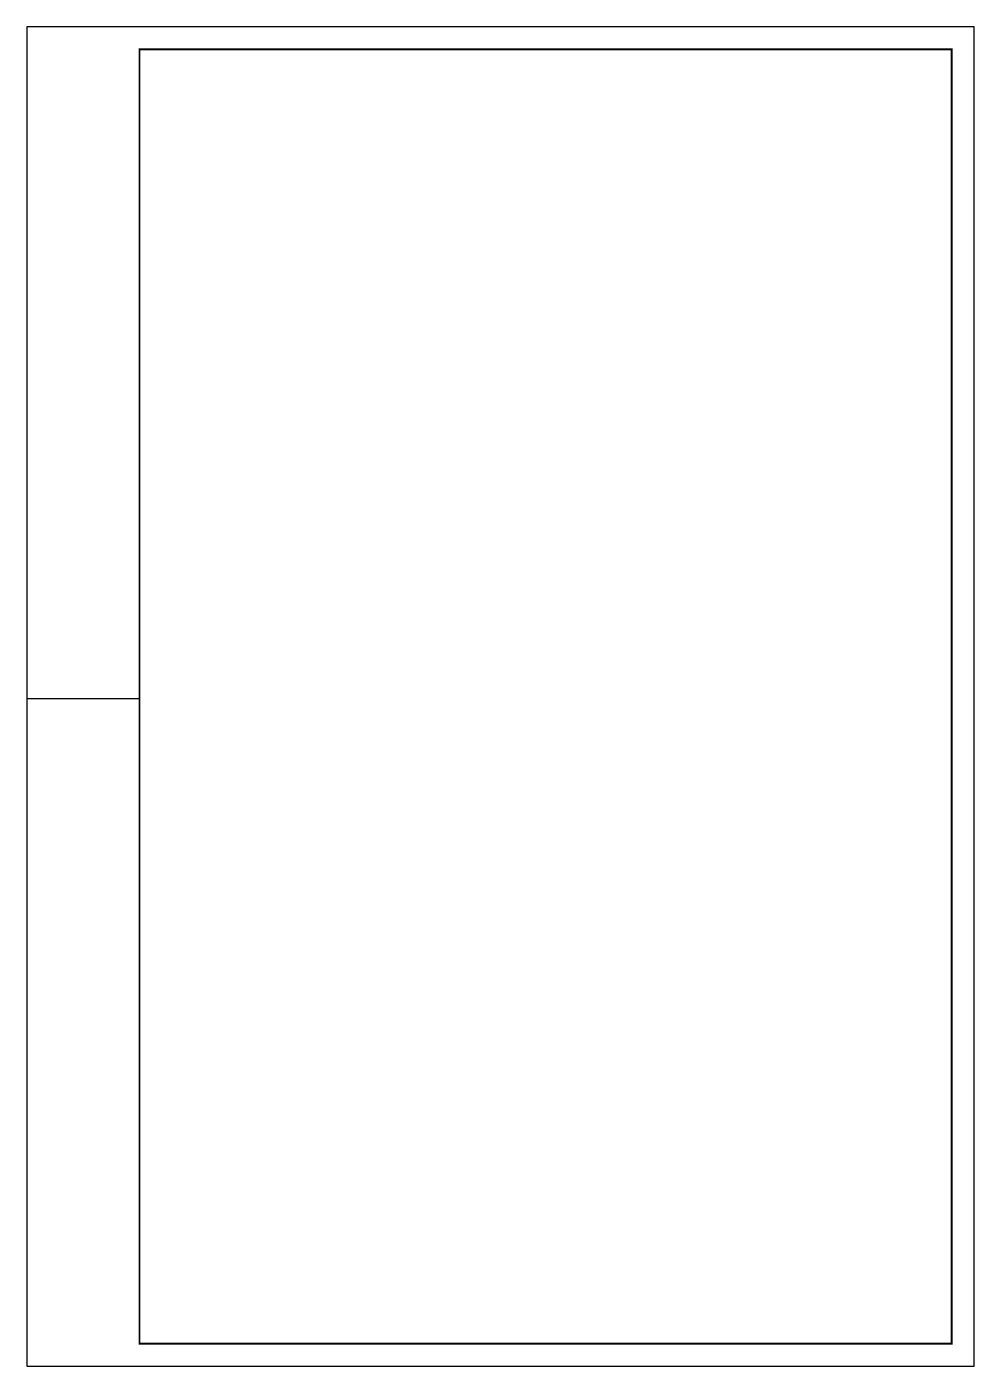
# Model space of a CAD drawing. Extents: x 0 to 210, y 0 to 297.
import ezdxf

# ---------------------------------------------------------------- set-up
doc = ezdxf.new("R2010")
doc.units = 0

msp = doc.modelspace()

# ---------------------------------------------------------------- linework, layer by layer
at = {"color": 9}
msp.add_line((25, 148), (0, 148), dxfattribs=at)
msp.add_lwpolyline([(210, 297), (0, 297), (0, 0), (210, 0)], close=True, dxfattribs=at)
at = {"color": 7}
msp.add_lwpolyline([(205, 5, 0.4, 0.4, 0), (25, 5, 0.4, 0.4, 0), (25, 292, 0.4, 0.4, 0), (205, 292, 0.4, 0.4, 0)], format="xyseb", close=True, dxfattribs=at)

doc.saveas('drawing.dxf')
